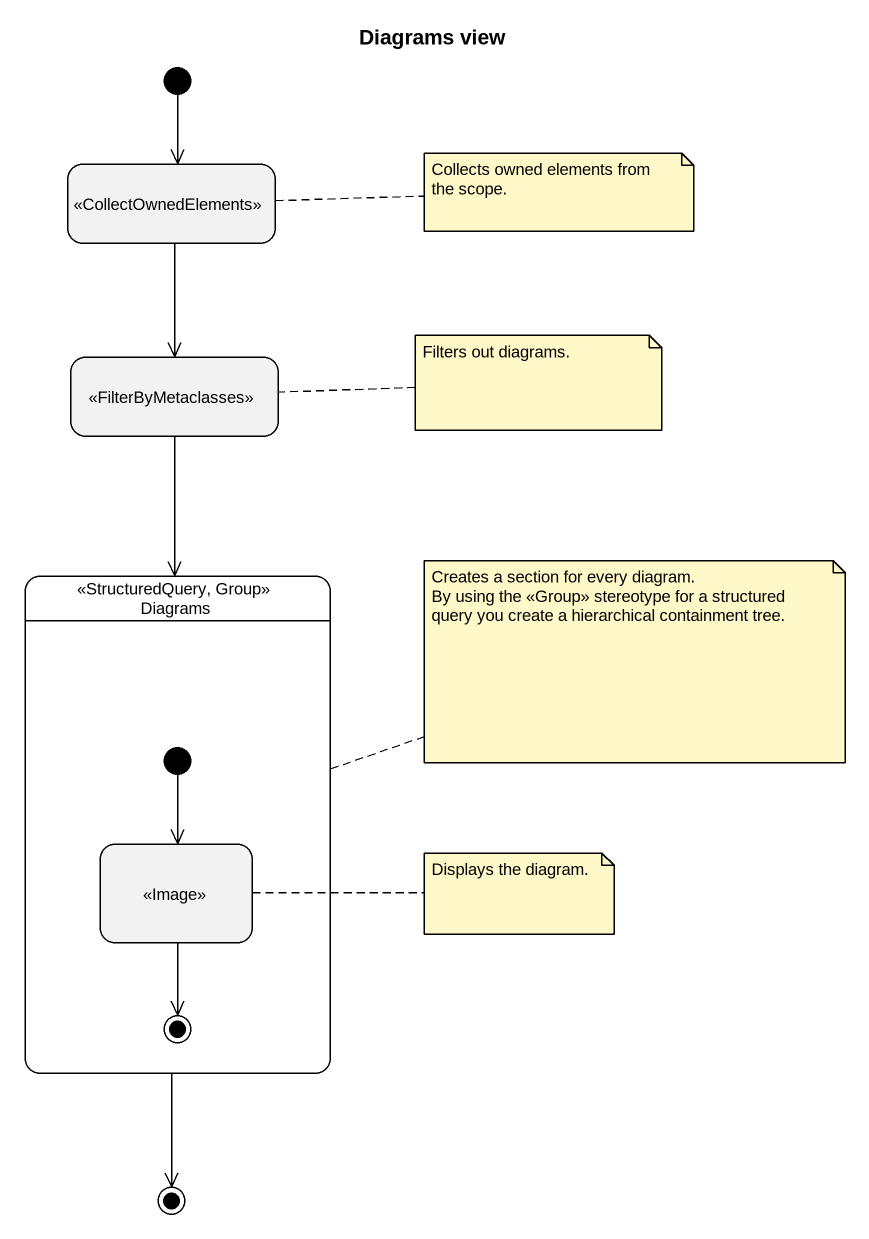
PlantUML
@startuml
title Diagrams view
hide empty description
state " " as state1 <<CollectOwnedElements>>
state " " as state2 <<FilterByMetaclasses>>
state Diagrams <<StructuredQuery, Group>> {
  state " " as state3 <<Image>>
  [*] --> state3
  state3 --> [*]
}
[*] --> state1
state1 --> state2
state2 --> Diagrams
Diagrams --> [*]
note right of state1 : Collects owned elements from the scope.
note right of state2 : Filters out diagrams.
note right of Diagrams
  Creates a section for every diagram.
  By using the <<Group>> stereotype for a structured query you create a hierarchical containment tree.
end note
note right of state3 : Displays the diagram.
@enduml
